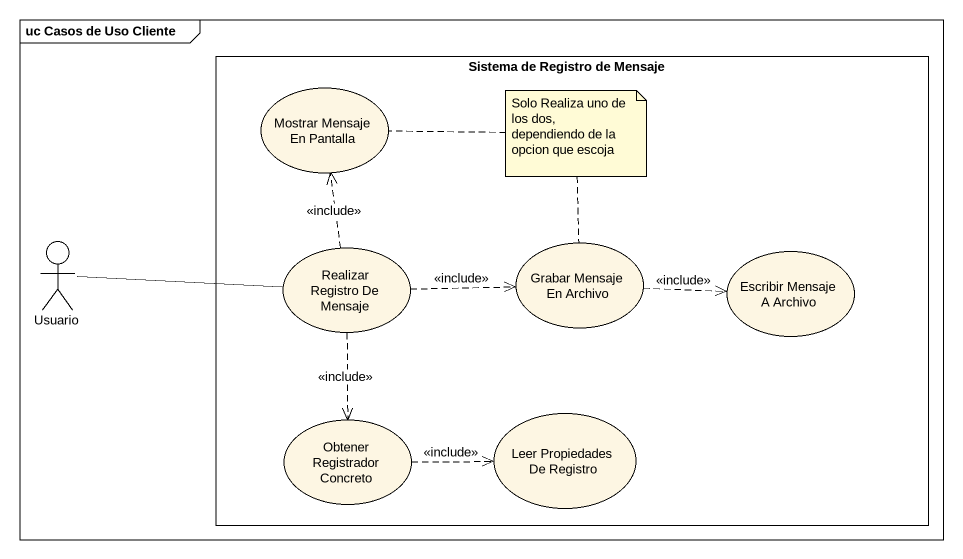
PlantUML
@startuml
mainframe uc Casos de Uso Cliente
rectangle "Sistema de Registro de Mensaje" as Sistema_de_Registro_de {
  usecase "Mostrar Mensaje En Pantalla" as Mostrar_Mensaje_En_Pantalla
  usecase "Realizar Registro De Mensaje" as Realizar_Registro_De_Mensaje
  usecase "Grabar Mensaje En Archivo" as Grabar_Mensaje_En_Archivo
  usecase "Escribir Mensaje A Archivo" as Escribir_Mensaje_A_Archivo
  usecase "Obtener Registrador Concreto" as Obtener_Registrador_Concreto
  usecase "Leer Propiedades De Registro" as Leer_Propiedades_De_Registro
}
actor Usuario
Usuario -right- Realizar_Registro_De_Mensaje
Realizar_Registro_De_Mensaje .up.> Mostrar_Mensaje_En_Pantalla : <<include>>
Realizar_Registro_De_Mensaje .right.> Grabar_Mensaje_En_Archivo : <<include>>
Realizar_Registro_De_Mensaje ..> Obtener_Registrador_Concreto : <<include>>
Grabar_Mensaje_En_Archivo .right.> Escribir_Mensaje_A_Archivo : <<include>>
Obtener_Registrador_Concreto .right.> Leer_Propiedades_De_Registro : <<include>>
note as N1
  Solo Realiza uno de los dos, dependiendo de la opcion que escoja
end note
N1 .. Grabar_Mensaje_En_Archivo
N1 .. Mostrar_Mensaje_En_Pantalla
@enduml
